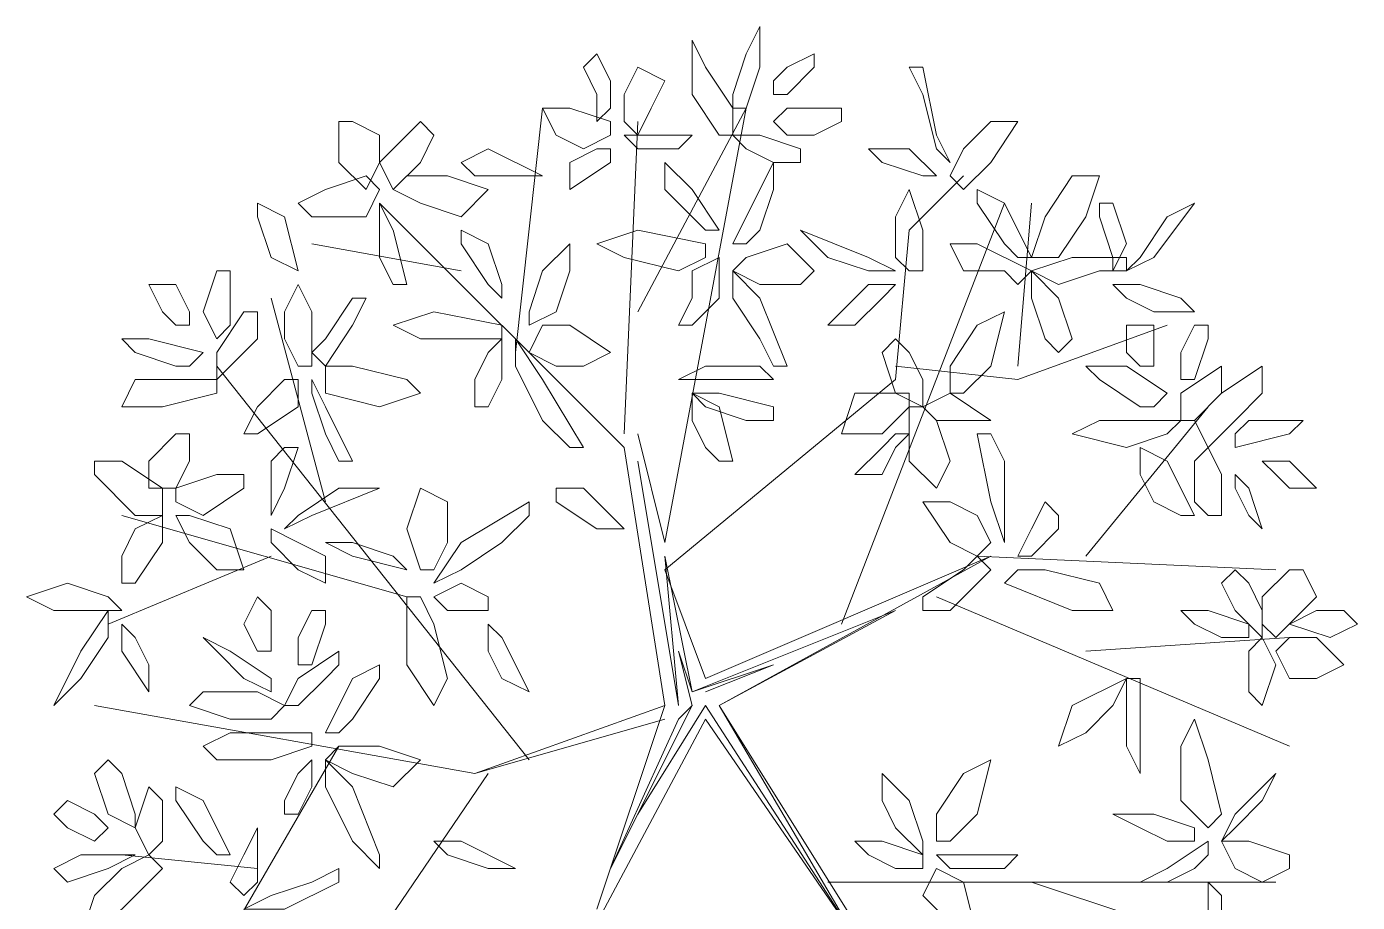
# Model space of a CAD drawing. Header units: millimetres. Extents: x 2529 to 2673, y 1639 to 1859.
# Drawn here: x 2562.994 to 2565.762, y 1704.906 to 1706.727 of the extents above; entities that cross this region are included whole.
import ezdxf

# ---------------------------------------------------------------- set-up
doc = ezdxf.new("R2010")
doc.units = ezdxf.units.MM
doc.layers.add('PDF_0', color=7, linetype='Continuous')

msp = doc.modelspace()

# ---------------------------------------------------------------- linework, layer by layer
at = {"layer": 'PDF_0', "lineweight": 9}
for points in [[(2564.4629, 1706.5862), (2564.4911, 1706.6709), (2564.5194, 1706.7274), (2564.5194, 1706.6427), (2564.4911, 1706.5579), (2564.4629, 1706.5579)], [(2564.4629, 1706.5015), (2564.4346, 1706.5015), (2564.3782, 1706.5862), (2564.3782, 1706.6991), (2564.4064, 1706.6427), (2564.4629, 1706.5579)], [(2564.1805, 1706.5297), (2564.2087, 1706.5579), (2564.2087, 1706.6144), (2564.1805, 1706.6709), (2564.1522, 1706.6427), (2564.1805, 1706.5862)], [(2564.5476, 1706.5862), (2564.5476, 1706.6144), (2564.5758, 1706.6427), (2564.6323, 1706.6709), (2564.6323, 1706.6427), (2564.5758, 1706.5862)], [(2564.2652, 1706.5015), (2564.237, 1706.5297), (2564.237, 1706.5862), (2564.2652, 1706.6427), (2564.3217, 1706.6144), (2564.2934, 1706.5579)], [(2564.8582, 1706.5862), (2564.8865, 1706.4732), (2564.9147, 1706.445), (2564.8865, 1706.5015), (2564.8582, 1706.6427), (2564.83, 1706.6427)], [(2564.1522, 1706.4732), (2564.0958, 1706.5015), (2564.0675, 1706.5579), (2564.124, 1706.5579), (2564.2087, 1706.5297), (2564.2087, 1706.5015)], [(2564.6323, 1706.5015), (2564.5758, 1706.5015), (2564.5476, 1706.5297), (2564.5758, 1706.5579), (2564.6888, 1706.5579), (2564.6888, 1706.5297)], [(2563.7286, 1706.5015), (2563.7286, 1706.445), (2563.7004, 1706.3885), (2563.6439, 1706.445), (2563.6439, 1706.5297), (2563.6722, 1706.5297)], [(2563.8134, 1706.5297), (2563.8416, 1706.5015), (2563.8134, 1706.445), (2563.7569, 1706.3885), (2563.7286, 1706.445), (2563.7851, 1706.5015)], [(2564.9147, 1706.4167), (2564.9429, 1706.3885), (2564.9994, 1706.445), (2565.0559, 1706.5297), (2564.9994, 1706.5297), (2564.9429, 1706.4732)], [(2564.3217, 1706.4732), (2564.2652, 1706.4732), (2564.237, 1706.5015), (2564.2652, 1706.5015), (2564.3782, 1706.5015), (2564.3499, 1706.4732)], [(2564.5476, 1706.445), (2564.4911, 1706.4732), (2564.4629, 1706.5015), (2564.5194, 1706.5015), (2564.6041, 1706.4732), (2564.6041, 1706.445)], [(2564.011, 1706.4167), (2564.0675, 1706.4167), (2563.9546, 1706.4732), (2563.8981, 1706.445), (2563.9263, 1706.4167)], [(2564.124, 1706.445), (2564.124, 1706.3885), (2564.2087, 1706.445), (2564.2087, 1706.4732), (2564.1805, 1706.4732)], [(2564.7735, 1706.445), (2564.7453, 1706.4732), (2564.83, 1706.4732), (2564.8865, 1706.4167), (2564.8582, 1706.4167)], [(2564.3782, 1706.332), (2564.3217, 1706.3885), (2564.3217, 1706.445), (2564.3782, 1706.3885), (2564.4346, 1706.3038), (2564.4064, 1706.3038)], [(2564.5194, 1706.3038), (2564.5476, 1706.3885), (2564.5476, 1706.445), (2564.5194, 1706.3885), (2564.4629, 1706.2755), (2564.4911, 1706.2755)], [(2563.6157, 1706.3885), (2563.7004, 1706.4167), (2563.7286, 1706.3885), (2563.7004, 1706.332), (2563.5874, 1706.332), (2563.5592, 1706.3603)], [(2563.7569, 1706.3885), (2563.7851, 1706.4167), (2563.8698, 1706.4167), (2563.9546, 1706.3885), (2563.8981, 1706.332), (2563.8134, 1706.3603)], [(2565.0841, 1706.2473), (2565.1406, 1706.2473), (2565.1971, 1706.332), (2565.2253, 1706.4167), (2565.1689, 1706.4167), (2565.1124, 1706.332)], [(2564.83, 1706.2191), (2564.8582, 1706.2191), (2564.8582, 1706.3038), (2564.83, 1706.3885), (2564.8017, 1706.332), (2564.8017, 1706.2473)], [(2565.0277, 1706.2755), (2564.9712, 1706.3603), (2564.9712, 1706.3885), (2565.0277, 1706.3603), (2565.0841, 1706.2473), (2565.0559, 1706.2473)], [(2563.5027, 1706.2473), (2563.5592, 1706.2191), (2563.531, 1706.332), (2563.4745, 1706.3603), (2563.4745, 1706.332)], [(2563.7286, 1706.2473), (2563.7286, 1706.332), (2563.7286, 1706.3603), (2563.7569, 1706.3038), (2563.7851, 1706.1908), (2563.7569, 1706.1908)], [(2565.2253, 1706.332), (2565.2536, 1706.2473), (2565.2536, 1706.2191), (2565.2818, 1706.2755), (2565.2536, 1706.3603), (2565.2253, 1706.3603)], [(2565.3665, 1706.332), (2565.423, 1706.3603), (2565.3383, 1706.2473), (2565.2818, 1706.2191), (2565.3101, 1706.2473)], [(2563.9546, 1706.1908), (2563.8981, 1706.2755), (2563.8981, 1706.3038), (2563.9546, 1706.2755), (2563.9828, 1706.1908), (2563.9828, 1706.1626)], [(2564.3499, 1706.2191), (2564.237, 1706.2473), (2564.1805, 1706.2755), (2564.2652, 1706.3038), (2564.4064, 1706.2755), (2564.4064, 1706.2473)], [(2564.6606, 1706.2473), (2564.6041, 1706.3038), (2564.7453, 1706.2473), (2564.8017, 1706.2191), (2564.7453, 1706.2191)], [(2564.0958, 1706.1343), (2564.124, 1706.2191), (2564.124, 1706.2755), (2564.0675, 1706.2191), (2564.0393, 1706.1343), (2564.0393, 1706.1061)], [(2564.4629, 1706.2191), (2564.4911, 1706.2473), (2564.5758, 1706.2755), (2564.6323, 1706.2191), (2564.6041, 1706.1908), (2564.5194, 1706.1908)], [(2565.0277, 1706.2191), (2564.9429, 1706.2191), (2564.9147, 1706.2755), (2564.9712, 1706.2755), (2565.0841, 1706.2191), (2565.0559, 1706.1908)], [(2564.3499, 1706.1061), (2564.3782, 1706.1061), (2564.4346, 1706.1626), (2564.4346, 1706.2473), (2564.3782, 1706.2191), (2564.3782, 1706.1626)], [(2565.2253, 1706.2191), (2565.1406, 1706.1908), (2565.0841, 1706.2191), (2565.1689, 1706.2473), (2565.2818, 1706.2473), (2565.2818, 1706.2191)], [(2563.418, 1706.1626), (2563.418, 1706.1061), (2563.3898, 1706.0779), (2563.3615, 1706.1343), (2563.3898, 1706.2191), (2563.418, 1706.2191)], [(2564.5194, 1706.0779), (2564.4629, 1706.1626), (2564.4629, 1706.2191), (2564.5194, 1706.1626), (2564.5758, 1706.0214), (2564.5476, 1706.0214)], [(2565.1124, 1706.0779), (2565.0841, 1706.1626), (2565.0841, 1706.2191), (2565.1406, 1706.1626), (2565.1689, 1706.0779), (2565.1406, 1706.0496)], [(2563.3333, 1706.1061), (2563.305, 1706.1061), (2563.2768, 1706.1343), (2563.2486, 1706.1908), (2563.305, 1706.1908), (2563.3333, 1706.1343)], [(2563.531, 1706.0779), (2563.531, 1706.1343), (2563.5592, 1706.1908), (2563.5874, 1706.1343), (2563.5874, 1706.0214), (2563.5592, 1706.0214)], [(2564.717, 1706.1061), (2564.7735, 1706.1626), (2564.8017, 1706.1908), (2564.7453, 1706.1908), (2564.6606, 1706.1061), (2564.6888, 1706.1061)], [(2565.2536, 1706.1908), (2565.2818, 1706.1626), (2565.3383, 1706.1343), (2565.423, 1706.1343), (2565.3948, 1706.1626), (2565.3101, 1706.1908)], [(2563.6157, 1706.0779), (2563.6722, 1706.1626), (2563.7004, 1706.1626), (2563.6722, 1706.1061), (2563.6157, 1706.0214), (2563.5874, 1706.0496)], [(2563.4745, 1706.0779), (2563.418, 1706.0214), (2563.3898, 1705.9931), (2563.3898, 1706.0496), (2563.4462, 1706.1343), (2563.4745, 1706.1343)], [(2563.9263, 1706.0779), (2563.8134, 1706.0779), (2563.7569, 1706.1061), (2563.8416, 1706.1343), (2563.9828, 1706.1061), (2563.9828, 1706.0779)], [(2564.9147, 1705.9649), (2564.9429, 1705.9649), (2564.9994, 1706.0214), (2565.0277, 1706.1343), (2564.9712, 1706.1061), (2564.9147, 1706.0214)], [(2564.0393, 1706.0496), (2564.0675, 1706.1061), (2564.124, 1706.1061), (2564.2087, 1706.0496), (2564.1522, 1706.0214), (2564.0958, 1706.0214)], [(2565.3383, 1706.0214), (2565.3101, 1706.0214), (2565.2818, 1706.0496), (2565.2818, 1706.1061), (2565.3383, 1706.1061), (2565.3383, 1706.0496)], [(2565.4513, 1706.0779), (2565.423, 1705.9931), (2565.3948, 1705.9931), (2565.3948, 1706.0496), (2565.423, 1706.1061), (2565.4513, 1706.1061)], [(2563.305, 1706.0214), (2563.2203, 1706.0496), (2563.1921, 1706.0779), (2563.2486, 1706.0779), (2563.3615, 1706.0496), (2563.3333, 1706.0214)], [(2563.9263, 1705.9367), (2563.9546, 1705.9367), (2563.9828, 1705.9931), (2563.9828, 1706.0779), (2563.9546, 1706.0496), (2563.9263, 1705.9931)], [(2564.0675, 1705.9084), (2564.011, 1706.0214), (2564.011, 1706.0779), (2564.0675, 1705.9931), (2564.1522, 1705.8519), (2564.124, 1705.8519)], [(2564.83, 1706.0496), (2564.8582, 1705.9931), (2564.8582, 1705.9367), (2564.8017, 1705.9649), (2564.7735, 1706.0496), (2564.8017, 1706.0779)], [(2563.6157, 1706.0214), (2563.6157, 1705.9649), (2563.7286, 1705.9367), (2563.8134, 1705.9649), (2563.7851, 1705.9931), (2563.6722, 1706.0214)], [(2564.4911, 1705.9931), (2564.3782, 1705.9931), (2564.3499, 1705.9931), (2564.4064, 1706.0214), (2564.5194, 1706.0214), (2564.5476, 1705.9931)], [(2565.3101, 1705.9367), (2565.2253, 1705.9931), (2565.1971, 1706.0214), (2565.2818, 1706.0214), (2565.3665, 1705.9649), (2565.3383, 1705.9367)], [(2565.4795, 1705.9649), (2565.4795, 1706.0214), (2565.3948, 1705.9649), (2565.3948, 1705.9084), (2565.423, 1705.9084)], [(2565.4513, 1705.8519), (2565.423, 1705.9084), (2565.4795, 1705.9649), (2565.5642, 1706.0214), (2565.5642, 1705.9649), (2565.5077, 1705.9084)], [(2563.3898, 1705.9931), (2563.3898, 1705.9649), (2563.2768, 1705.9367), (2563.1921, 1705.9367), (2563.2203, 1705.9931), (2563.3333, 1705.9931)], [(2563.4745, 1705.9367), (2563.531, 1705.9931), (2563.5592, 1705.9931), (2563.5592, 1705.9367), (2563.4745, 1705.8802), (2563.4462, 1705.8802)], [(2563.6157, 1705.8802), (2563.5874, 1705.9649), (2563.5874, 1705.9931), (2563.6157, 1705.9367), (2563.6722, 1705.8237), (2563.6439, 1705.8237)], [(2564.4911, 1705.9084), (2564.4064, 1705.9367), (2564.3782, 1705.9649), (2564.4346, 1705.9649), (2564.5476, 1705.9367), (2564.5476, 1705.9084)], [(2564.4064, 1705.8519), (2564.3782, 1705.9084), (2564.3782, 1705.9649), (2564.4346, 1705.9367), (2564.4629, 1705.8237), (2564.4346, 1705.8237)], [(2564.83, 1705.9649), (2564.83, 1705.9367), (2564.7735, 1705.8802), (2564.6888, 1705.8802), (2564.717, 1705.9649), (2564.7735, 1705.9649)], [(2564.9429, 1705.9084), (2564.9994, 1705.9084), (2564.9147, 1705.9649), (2564.8582, 1705.9367), (2564.8865, 1705.9084)], [(2564.8865, 1705.9084), (2564.9147, 1705.8237), (2564.8865, 1705.7672), (2564.83, 1705.8237), (2564.83, 1705.9367), (2564.8582, 1705.9367)], [(2565.3948, 1705.9084), (2565.3665, 1705.8802), (2565.2818, 1705.8519), (2565.1689, 1705.8802), (2565.2253, 1705.9084), (2565.3101, 1705.9084)], [(2565.536, 1705.9084), (2565.6207, 1705.9084), (2565.6489, 1705.9084), (2565.6207, 1705.8802), (2565.5077, 1705.8519), (2565.5077, 1705.8802)], [(2563.3333, 1705.8237), (2563.305, 1705.7672), (2563.2486, 1705.7672), (2563.2486, 1705.8237), (2563.305, 1705.8802), (2563.3333, 1705.8802)], [(2564.83, 1705.8802), (2564.8017, 1705.8802), (2564.7735, 1705.8519), (2564.717, 1705.7955), (2564.7735, 1705.7955), (2564.8017, 1705.8519)], [(2565.0277, 1705.8237), (2565.0277, 1705.7107), (2565.0277, 1705.6543), (2564.9994, 1705.739), (2564.9712, 1705.8802), (2564.9994, 1705.8802)], [(2563.5027, 1705.8237), (2563.5027, 1705.739), (2563.5027, 1705.7107), (2563.531, 1705.7672), (2563.5592, 1705.8519), (2563.531, 1705.8519)], [(2565.3383, 1705.739), (2565.3101, 1705.7955), (2565.3101, 1705.8519), (2565.3665, 1705.8237), (2565.423, 1705.7107), (2565.3948, 1705.7107)], [(2565.423, 1705.739), (2565.423, 1705.8237), (2565.4513, 1705.8519), (2565.4795, 1705.7955), (2565.4795, 1705.7107), (2565.4513, 1705.7107)], [(2563.1921, 1705.8237), (2563.2768, 1705.7672), (2563.2768, 1705.7107), (2563.2203, 1705.7107), (2563.1356, 1705.7955), (2563.1356, 1705.8237)], [(2565.5642, 1705.8237), (2565.6207, 1705.8237), (2565.6772, 1705.7672), (2565.6207, 1705.7672), (2565.5925, 1705.7955)], [(2563.4462, 1705.7955), (2563.4462, 1705.7672), (2563.3615, 1705.7107), (2563.305, 1705.739), (2563.305, 1705.7672), (2563.3898, 1705.7955)], [(2565.536, 1705.7107), (2565.5642, 1705.6825), (2565.536, 1705.7672), (2565.5077, 1705.7955), (2565.5077, 1705.7672)], [(2563.6439, 1705.7672), (2563.7286, 1705.7672), (2563.5874, 1705.7107), (2563.531, 1705.6825), (2563.5592, 1705.7107)], [(2563.8416, 1705.5978), (2563.8134, 1705.5978), (2563.7851, 1705.6825), (2563.8134, 1705.7672), (2563.8698, 1705.739), (2563.8698, 1705.6543)], [(2564.1805, 1705.6825), (2564.237, 1705.6825), (2564.1522, 1705.7672), (2564.0958, 1705.7672), (2564.0958, 1705.739)], [(2563.9828, 1705.6543), (2563.8981, 1705.5978), (2563.8416, 1705.5695), (2563.8981, 1705.6543), (2564.0393, 1705.739), (2564.0393, 1705.7107)], [(2564.9994, 1705.6543), (2564.9712, 1705.626), (2564.9147, 1705.6543), (2564.8582, 1705.739), (2564.9147, 1705.739), (2564.9712, 1705.7107)], [(2565.1406, 1705.7107), (2565.1124, 1705.739), (2565.0841, 1705.6825), (2565.0559, 1705.626), (2565.0841, 1705.626), (2565.1406, 1705.6825)], [(2563.1921, 1705.626), (2563.2203, 1705.6825), (2563.2768, 1705.7107), (2563.2768, 1705.6543), (2563.2203, 1705.5695), (2563.1921, 1705.5695)], [(2563.305, 1705.7107), (2563.3333, 1705.7107), (2563.418, 1705.6825), (2563.4462, 1705.5978), (2563.3898, 1705.5978), (2563.3333, 1705.6543)], [(2563.5027, 1705.6825), (2563.5027, 1705.6543), (2563.5592, 1705.5978), (2563.6157, 1705.5695), (2563.6157, 1705.626), (2563.5592, 1705.6543)], [(2563.7569, 1705.626), (2563.7851, 1705.5978), (2563.6722, 1705.626), (2563.6157, 1705.6543), (2563.6722, 1705.6543)], [(2564.9429, 1705.5978), (2564.8582, 1705.5413), (2564.8582, 1705.5131), (2564.9147, 1705.5131), (2564.9994, 1705.5978), (2564.9712, 1705.626)], [(2565.1124, 1705.5978), (2565.2253, 1705.5695), (2565.2536, 1705.5131), (2565.1689, 1705.5131), (2565.0277, 1705.5695), (2565.0559, 1705.5978)], [(2565.536, 1705.5695), (2565.5642, 1705.5131), (2565.5642, 1705.4566), (2565.5077, 1705.5131), (2565.4795, 1705.5695), (2565.5077, 1705.5978)], [(2565.5642, 1705.5413), (2565.6207, 1705.5978), (2565.6489, 1705.5978), (2565.6772, 1705.5413), (2565.5925, 1705.4566), (2565.5642, 1705.4848)], [(2563.1921, 1705.5131), (2563.1638, 1705.5413), (2563.0791, 1705.5695), (2562.9944, 1705.5413), (2563.0509, 1705.5131), (2563.1356, 1705.5131)], [(2563.9546, 1705.5131), (2563.9546, 1705.5413), (2563.8981, 1705.5695), (2563.8416, 1705.5413), (2563.8698, 1705.5131), (2563.9263, 1705.5131)], [(2563.5027, 1705.4283), (2563.4745, 1705.4283), (2563.4462, 1705.4848), (2563.4745, 1705.5413), (2563.5027, 1705.5131), (2563.5027, 1705.4566)], [(2563.8416, 1705.4848), (2563.8698, 1705.3719), (2563.8416, 1705.3154), (2563.7851, 1705.4001), (2563.7851, 1705.5413), (2563.8134, 1705.5413)], [(2563.1074, 1705.3719), (2563.0509, 1705.3154), (2563.1074, 1705.4283), (2563.1638, 1705.5131), (2563.1638, 1705.4566)], [(2563.6157, 1705.4848), (2563.5874, 1705.4001), (2563.5592, 1705.4001), (2563.5592, 1705.4566), (2563.5874, 1705.5131), (2563.6157, 1705.5131)], [(2565.4795, 1705.4566), (2565.423, 1705.4848), (2565.3948, 1705.5131), (2565.4513, 1705.5131), (2565.536, 1705.4848), (2565.536, 1705.4566)], [(2565.6207, 1705.4848), (2565.7054, 1705.4566), (2565.7619, 1705.4848), (2565.7337, 1705.5131), (2565.6772, 1705.5131)], [(2563.2486, 1705.4001), (2563.2203, 1705.4566), (2563.1921, 1705.4848), (2563.1921, 1705.4283), (2563.2486, 1705.3436), (2563.2486, 1705.3719)], [(2563.9828, 1705.3719), (2564.0393, 1705.3436), (2563.9828, 1705.4566), (2563.9546, 1705.4848), (2563.9546, 1705.4283)], [(2563.4462, 1705.3719), (2563.3898, 1705.4283), (2563.3615, 1705.4566), (2563.418, 1705.4283), (2563.5027, 1705.3719), (2563.5027, 1705.3436)], [(2565.536, 1705.3719), (2565.536, 1705.4283), (2565.5642, 1705.4566), (2565.5925, 1705.4001), (2565.5642, 1705.3154), (2565.536, 1705.3436)], [(2565.5925, 1705.4283), (2565.6207, 1705.4566), (2565.6772, 1705.4566), (2565.7337, 1705.4001), (2565.6772, 1705.3719), (2565.6207, 1705.3719)], [(2563.6157, 1705.3719), (2563.5592, 1705.3154), (2563.531, 1705.3154), (2563.5592, 1705.3719), (2563.6439, 1705.4283), (2563.6439, 1705.4001)], [(2563.6722, 1705.2871), (2563.7286, 1705.3719), (2563.7286, 1705.4001), (2563.6722, 1705.3719), (2563.6157, 1705.2589), (2563.6439, 1705.2589)], [(2565.2536, 1705.3154), (2565.2818, 1705.3719), (2565.1689, 1705.3154), (2565.1406, 1705.2307), (2565.1971, 1705.2589)], [(2565.3101, 1705.3154), (2565.3101, 1705.2307), (2565.3101, 1705.1742), (2565.2818, 1705.2307), (2565.2818, 1705.3719), (2565.3101, 1705.3719)], [(2563.531, 1705.3154), (2563.5027, 1705.2871), (2563.418, 1705.2871), (2563.3333, 1705.3154), (2563.3615, 1705.3436), (2563.4745, 1705.3436)], [(2565.4513, 1705.0612), (2565.4795, 1705.0895), (2565.4513, 1705.2024), (2565.423, 1705.2871), (2565.3948, 1705.2307), (2565.3948, 1705.1177)], [(2563.5027, 1705.2024), (2563.3898, 1705.2024), (2563.3615, 1705.2307), (2563.418, 1705.2589), (2563.5874, 1705.2589), (2563.5874, 1705.2307)], [(2563.6157, 1705.2024), (2563.6439, 1705.2307), (2563.7286, 1705.2307), (2563.8134, 1705.2024), (2563.7569, 1705.1459), (2563.6722, 1705.1742)], [(2563.1921, 1705.1742), (2563.2203, 1705.0895), (2563.2203, 1705.0612), (2563.1638, 1705.0895), (2563.1356, 1705.1742), (2563.1638, 1705.2024)], [(2563.531, 1705.0895), (2563.5592, 1705.0895), (2563.5874, 1705.1459), (2563.5874, 1705.2024), (2563.5592, 1705.1742), (2563.531, 1705.1177)], [(2563.6722, 1705.033), (2563.6157, 1705.1459), (2563.6157, 1705.2024), (2563.6722, 1705.1459), (2563.7286, 1705.0048), (2563.7286, 1704.9765)], [(2564.8865, 1705.033), (2564.9147, 1705.033), (2564.9712, 1705.0895), (2564.9994, 1705.2024), (2564.9429, 1705.1742), (2564.8865, 1705.0895)], [(2564.8017, 1705.0612), (2564.7735, 1705.1177), (2564.7735, 1705.1742), (2564.83, 1705.1177), (2564.8582, 1705.033), (2564.8582, 1705.0048)], [(2565.5642, 1705.1177), (2565.5925, 1705.1742), (2565.5077, 1705.0895), (2565.4795, 1705.033), (2565.5077, 1705.0612)], [(2563.2768, 1705.1177), (2563.2486, 1705.1459), (2563.2203, 1705.0612), (2563.2486, 1705.0048), (2563.2768, 1705.033)], [(2563.3615, 1705.033), (2563.305, 1705.1177), (2563.305, 1705.1459), (2563.3615, 1705.1177), (2563.418, 1705.0048), (2563.3898, 1705.0048)], [(2563.1638, 1705.0612), (2563.1356, 1705.033), (2563.0791, 1705.0612), (2563.0509, 1705.0895), (2563.0791, 1705.1177), (2563.1356, 1705.0895)], [(2565.3665, 1705.033), (2565.3101, 1705.0612), (2565.2536, 1705.0895), (2565.3383, 1705.0895), (2565.423, 1705.0612), (2565.423, 1705.033)], [(2563.4462, 1705.0048), (2563.418, 1704.9483), (2563.4462, 1704.92), (2563.4745, 1704.9483), (2563.4745, 1705.033), (2563.4745, 1705.0612)], [(2563.9546, 1704.9765), (2564.011, 1704.9765), (2563.8981, 1705.033), (2563.8416, 1705.033), (2563.8698, 1705.0048)], [(2564.8017, 1704.9765), (2564.7453, 1705.0048), (2564.717, 1705.033), (2564.7735, 1705.033), (2564.8582, 1705.0048), (2564.8582, 1704.9765)], [(2565.423, 1704.9765), (2565.3665, 1704.9483), (2565.3101, 1704.9483), (2565.3665, 1704.9765), (2565.4513, 1705.033), (2565.4513, 1705.0048)], [(2565.5642, 1704.9483), (2565.5077, 1704.9765), (2565.4795, 1705.033), (2565.536, 1705.033), (2565.6207, 1705.0048), (2565.6207, 1704.9765)], [(2563.1638, 1704.9765), (2563.0791, 1704.9483), (2563.0509, 1704.9765), (2563.1074, 1705.0048), (2563.1921, 1705.0048), (2563.2203, 1705.0048)], [(2563.2486, 1705.0048), (2563.2768, 1704.9765), (2563.1921, 1704.8918), (2563.1074, 1704.8353), (2563.1356, 1704.92), (2563.1921, 1704.9765)], [(2565.0277, 1704.9765), (2565.0559, 1705.0048), (2564.9429, 1705.0048), (2564.8865, 1705.0048), (2564.9147, 1704.9765)], [(2563.5874, 1704.9483), (2563.5027, 1704.92), (2563.4462, 1704.8918), (2563.531, 1704.8918), (2563.6439, 1704.9483), (2563.6439, 1704.9765)], [(2564.9147, 1704.8636), (2564.8582, 1704.92), (2564.8865, 1704.9765), (2564.9429, 1704.9483), (2564.9712, 1704.8353), (2564.9429, 1704.8353)], [(2565.4795, 1704.92), (2565.4513, 1704.9483), (2565.4513, 1704.8636), (2565.4795, 1704.8071), (2565.4795, 1704.8353)]]:
    msp.add_lwpolyline(points, close=True, dxfattribs=at)
for points in [[(2564.011, 1706.0496), (2564.0675, 1706.5579)], [(2564.2652, 1706.1343), (2564.4911, 1706.5579), (2564.3217, 1705.6543), (2564.2652, 1705.8802)], [(2564.237, 1705.8802), (2564.2652, 1706.5297)], [(2564.2652, 1705.8237), (2564.3499, 1705.3154), (2564.3217, 1705.626), (2564.3782, 1705.3436), (2564.8017, 1705.5131), (2564.4346, 1705.3154), (2564.9994, 1705.626), (2564.4064, 1705.3719), (2564.3217, 1705.5978), (2564.8017, 1705.9931), (2564.83, 1706.3038), (2564.9429, 1706.4167)], [(2564.1805, 1704.8918), (2564.3217, 1705.3154), (2564.237, 1705.8519), (2563.7286, 1706.3603)], [(2564.6888, 1705.4848), (2565.0277, 1706.3603)], [(2565.0559, 1706.0214), (2565.0841, 1706.3603)], [(2563.8981, 1706.2191), (2563.5874, 1706.2755)], [(2563.6157, 1705.739), (2563.5027, 1706.1626)], [(2564.8017, 1706.0214), (2565.0559, 1705.9931), (2565.3665, 1706.1061)], [(2564.0393, 1705.2024), (2563.3898, 1706.0214)], [(2565.1971, 1705.626), (2565.4513, 1705.9367)], [(2563.7851, 1705.5413), (2563.1921, 1705.7107)], [(2563.5027, 1705.626), (2563.1638, 1705.4848)], [(2564.9712, 1705.626), (2565.5925, 1705.5978)], [(2564.8865, 1705.5413), (2565.6207, 1705.2307)], [(2565.1971, 1705.4283), (2565.6207, 1705.4566)], [(2564.4064, 1705.3436), (2564.5476, 1705.4001), (2564.3782, 1705.3436), (2564.3499, 1705.4283), (2564.3782, 1705.3154), (2564.3499, 1705.2871), (2564.2087, 1704.9765), (2564.3782, 1705.3154), (2564.2652, 1705.0895), (2564.4064, 1705.3154), (2564.717, 1704.8353), (2564.4346, 1705.3154), (2564.717, 1704.8636), (2564.9147, 1704.7788)], [(2563.9263, 1705.1742), (2563.1356, 1705.3154)], [(2564.3217, 1705.2871), (2563.9263, 1705.1742), (2564.3217, 1705.3154)], [(2565.3101, 1704.4682), (2565.0841, 1704.5529), (2564.9147, 1704.7788), (2564.717, 1704.8353), (2564.4064, 1705.2871), (2564.1805, 1704.8636), (2564.124, 1704.5247), (2564.5476, 1704.0728)], [(2563.6439, 1705.2307), (2563.3333, 1704.6941)], [(2563.9546, 1705.1742), (2563.4745, 1704.4682)], [(2563.4745, 1704.9765), (2563.1921, 1705.0048)], [(2564.6606, 1704.9483), (2565.5925, 1704.9483)], [(2565.0841, 1704.9483), (2565.5077, 1704.8071)]]:
    msp.add_lwpolyline(points, dxfattribs=at)

doc.saveas('drawing.dxf')
